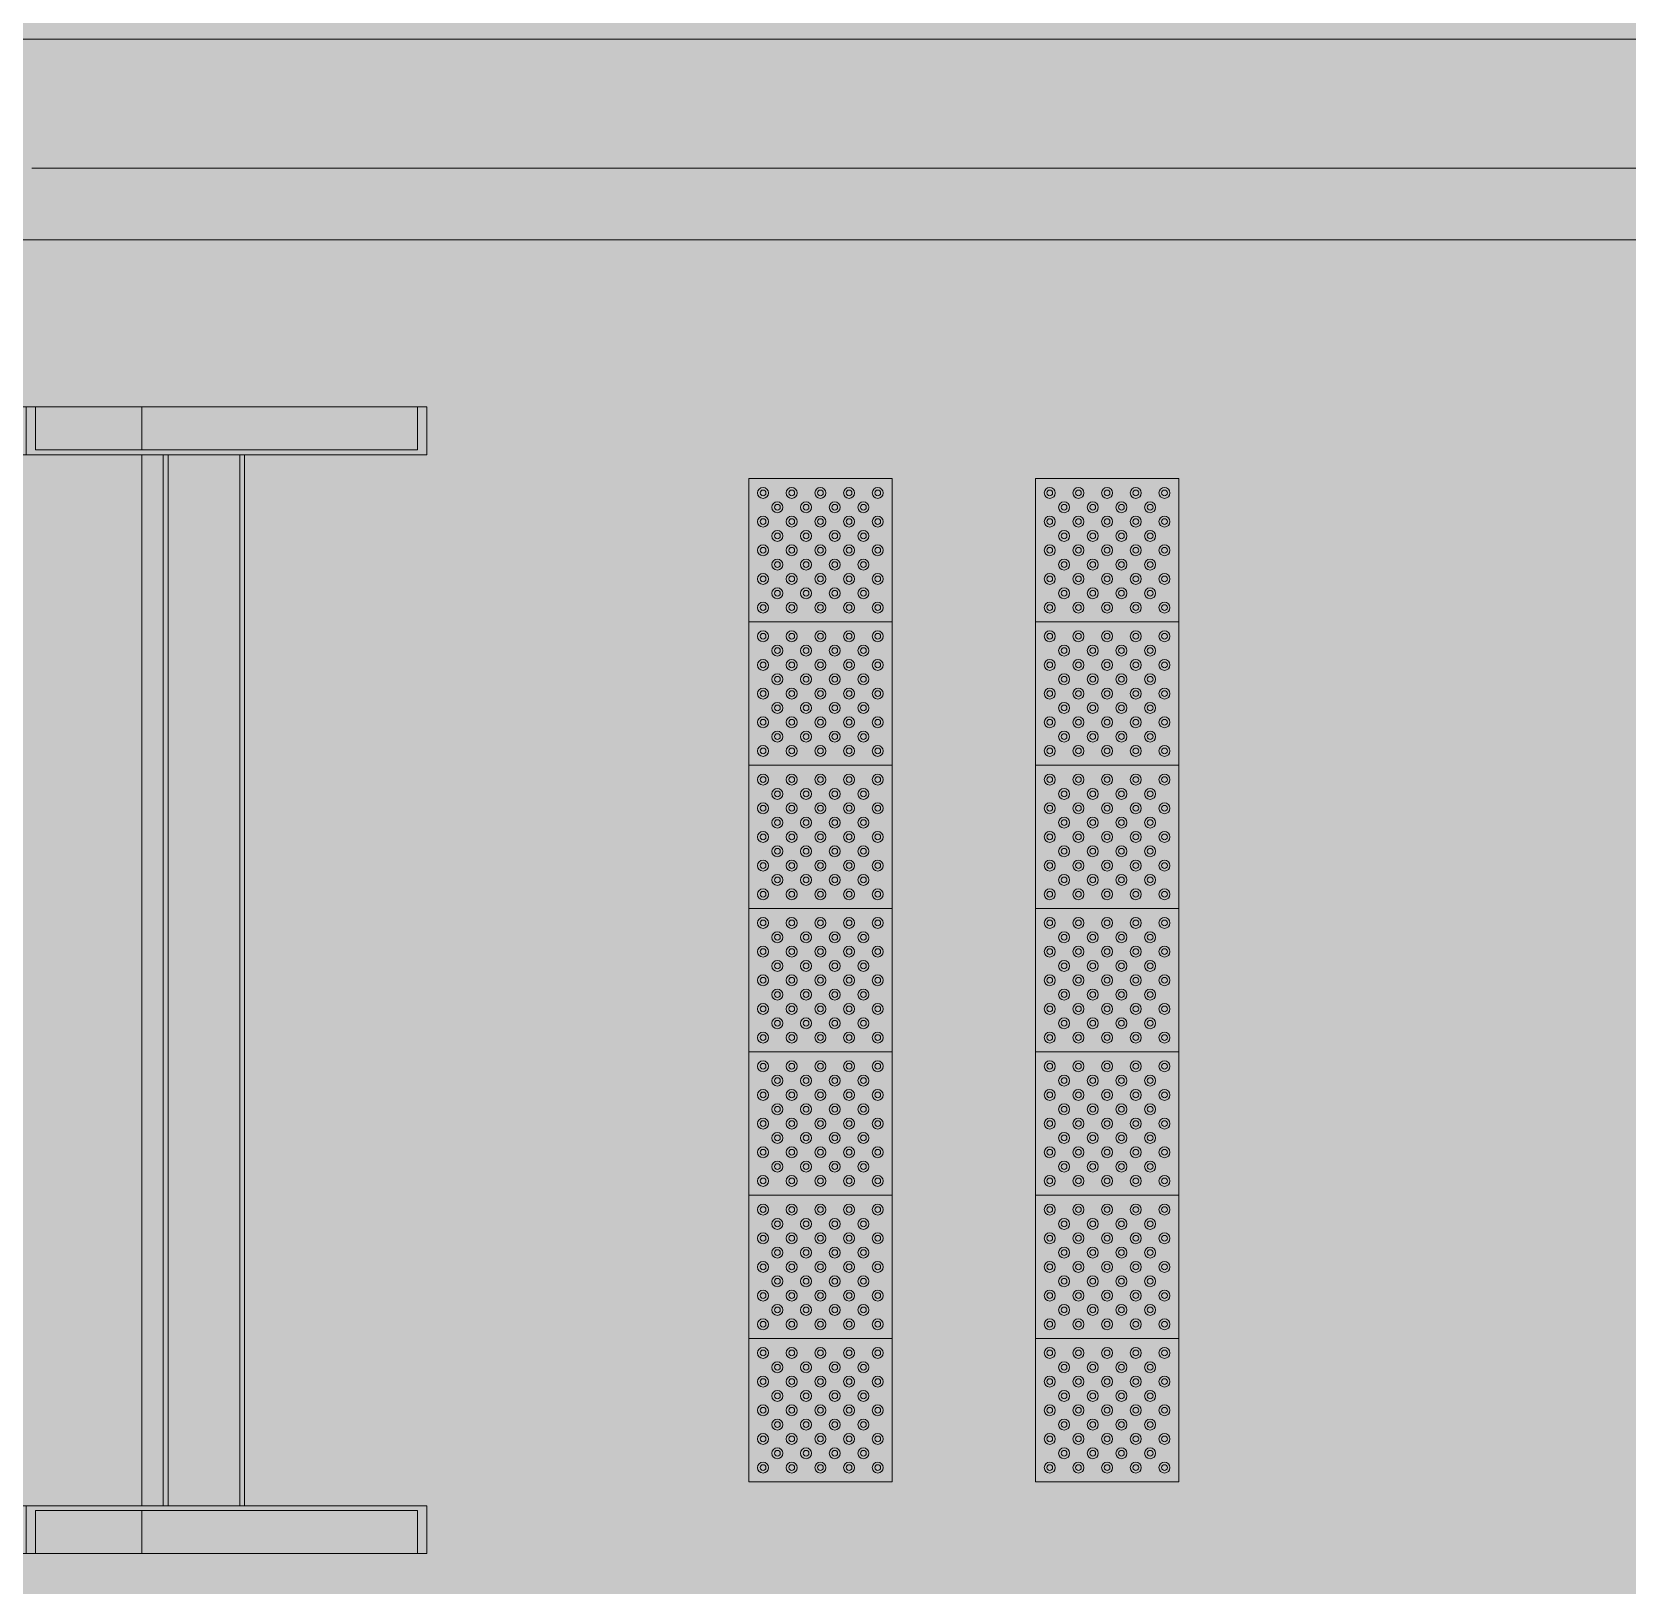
# Model space of a CAD drawing. Header units: millimetres. Extents: x 15878 to 679837, y -72324 to 391440.
# Drawn here: x 179482 to 182820, y 34341 to 37592 of the extents above; entities that cross this region are included whole.
import ezdxf

# ---------------------------------------------------------------- set-up
doc = ezdxf.new("R2010")
doc.units = ezdxf.units.MM
for name, color, linetype, lineweight in [('A-DETL-GENF', 92, 'Continuous', 5), ('A-FLOR', 192, 'Continuous', 5), ('A-FLOR-HRAL', 11, 'Continuous', 5), ('A-GENM', 13, 'Continuous', 5), ('A-WALL', 113, 'Continuous', 5)]:
    doc.layers.add(name, color=color, linetype=linetype, lineweight=lineweight)

# ---------------------------------------------------------------- blocks, each defined once
blk = doc.blocks.new('Railings 3 - Railings 1-12707300-G_F')
at = {"layer": 'A-FLOR-HRAL'}
for p, q in [((65277.1, 34507.5), (64099, 34507.5)), ((65277.1, 34407.5), (65277.1, 34507.5)), ((66115.6, 34507.5), (65277.1, 34507.5)), ((65296.6, 34497.5), (65296.6, 34407.5)), ((65296.6, 34497.5), (66096.1, 34497.5)), ((66096.1, 34407.5), (66096.1, 34497.5)), ((66115.6, 34507.5), (66115.6, 34407.5)), ((63752.5, 34407.5), (65277.1, 34407.5)), ((65277.1, 34407.5), (65296.6, 34407.5)), ((65296.6, 34407.5), (66096.1, 34407.5)), ((66096.1, 34407.5), (66115.6, 34407.5))]:
    blk.add_line(p, q, dxfattribs=at)
blk = doc.blocks.new('Railings 5 - Railings 1-12714259-G_F')
at = {"layer": 'A-FLOR-HRAL'}
for p, q in [((65277.1, 36807.5), (63752.5, 36807.5)), ((65277.1, 36707.5), (65277.1, 36807.5)), ((65296.6, 36807.5), (65277.1, 36807.5)), ((65296.6, 36807.5), (65296.6, 36717.5)), ((66096.1, 36807.5), (65296.6, 36807.5)), ((66096.1, 36717.5), (66096.1, 36807.5)), ((66115.6, 36807.5), (66096.1, 36807.5)), ((66115.6, 36807.5), (66115.6, 36707.5)), ((64099, 36707.5), (65277.1, 36707.5)), ((65277.1, 36707.5), (66115.6, 36707.5)), ((66096.1, 36717.5), (65296.6, 36717.5))]:
    blk.add_line(p, q, dxfattribs=at)
blk = doc.blocks.new('Floors 39 - Floors 30-14951030-G_F')
at = {"layer": 'A-FLOR', "color": 253}
for p, q in [((65519.3, 36717.5), (65519.3, 36807.5)), ((65519.3, 34507.5), (65519.3, 36707.5)), ((65574.3, 36707.5), (65564.3, 36707.5)), ((65574.3, 36707.5), (65564.3, 36707.5)), ((65564.3, 34507.5), (65564.3, 36707.5)), ((65564.3, 36707.5), (65564.3, 34507.5)), ((65574.3, 36707.5), (65574.3, 34507.5)), ((65574.3, 34507.5), (65574.3, 36707.5)), ((65734.3, 36707.5), (65724.3, 36707.5)), ((65734.3, 36707.5), (65724.3, 36707.5)), ((65724.3, 34507.5), (65724.3, 36707.5)), ((65724.3, 36707.5), (65724.3, 34507.5)), ((65734.3, 36707.5), (65734.3, 34507.5)), ((65734.3, 34507.5), (65734.3, 36707.5)), ((65519.3, 34407.5), (65519.3, 34497.5)), ((65564.3, 34507.5), (65574.3, 34507.5)), ((65564.3, 34507.5), (65574.3, 34507.5)), ((65724.3, 34507.5), (65734.3, 34507.5)), ((65724.3, 34507.5), (65734.3, 34507.5))]:
    blk.add_line(p, q, dxfattribs=at)
blk = doc.blocks.new('DLN_Tactile - Positional Tiles-3867764-G_F')
at = {"layer": 'A-GENM'}
for p, q in [((150, 150), (-150, 150)), ((-150, 150), (-150, -150)), ((150, -150), (150, 150)), ((-150, -150), (150, -150))]:
    blk.add_line(p, q, dxfattribs=at)
for centre, radius in [((-120, 120), 11.5), ((-120, 120), 6), ((-90, 90), 11.5), ((-60, 120), 11.5), ((-60, 120), 6), ((-30, 90), 11.5), ((0, 120), 11.5), ((0, 120), 6), ((30, 90), 11.5), ((60, 120), 11.5), ((60, 120), 6), ((90, 90), 11.5), ((120, 120), 11.5), ((120, 120), 6), ((-120, 60), 11.5), ((-90, 90), 6), ((-60, 60), 11.5), ((-30, 90), 6), ((0, 60), 11.5), ((30, 90), 6), ((60, 60), 11.5), ((90, 90), 6), ((120, 60), 11.5), ((-120, 60), 6), ((-90, 30), 11.5), ((-90, 30), 6), ((-60, 60), 6), ((-30, 30), 11.5), ((-30, 30), 6), ((0, 60), 6), ((30, 30), 11.5), ((30, 30), 6), ((60, 60), 6), ((90, 30), 11.5), ((90, 30), 6), ((120, 60), 6), ((-120, 0), 11.5), ((-120, 0), 6), ((-60, 0), 11.5), ((-60, 0), 6), ((0, 0), 11.5), ((0, 0), 6), ((60, 0), 11.5), ((60, 0), 6), ((120, 0), 11.5), ((120, 0), 6), ((-90, -30), 11.5), ((-90, -30), 6), ((-30, -30), 11.5), ((-30, -30), 6), ((30, -30), 11.5), ((30, -30), 6), ((90, -30), 11.5), ((90, -30), 6), ((-120, -60), 11.5), ((-120, -60), 6), ((-60, -60), 11.5), ((-60, -60), 6), ((0, -60), 11.5), ((0, -60), 6), ((60, -60), 11.5), ((60, -60), 6), ((120, -60), 11.5), ((120, -60), 6), ((-90, -90), 11.5), ((-90, -90), 6), ((-30, -90), 11.5), ((-30, -90), 6), ((30, -90), 11.5), ((30, -90), 6), ((90, -90), 11.5), ((90, -90), 6), ((-120, -120), 11.5), ((-120, -120), 6), ((-60, -120), 11.5), ((-60, -120), 6), ((0, -120), 11.5), ((0, -120), 6), ((60, -120), 11.5), ((60, -120), 6), ((120, -120), 11.5), ((120, -120), 6)]:
    blk.add_circle(centre, radius, dxfattribs=at)

msp = doc.modelspace()

# ---------------------------------------------------------------- hatches: boundary and pattern name
at = {"layer": 'A-DETL-GENF', "transparency": 33554585}
h = msp.add_hatch(color=253, dxfattribs=at)
h.paths.add_polyline_path([(193031.8, 30457.5), (193031.8, 31607.5), (195106.8, 31607.5), (195106.8, 34107.5), (202306.8, 34107.5), (202306.8, 35797.5), (205331.8, 35797.5), (205331.8, 52007.5), (202831.8, 52007.5), (202831.8, 51406.3), (202231.8, 51406.3), (202231.8, 48337.5), (196081.8, 48337.5), (196081.8, 52057.5), (193181.8, 52057.5), (193181.8, 49957.5), (189481.8, 49957.5), (189481.8, 52057.5), (177431.8, 52057.5), (177431.8, 45607.5), (166981.8, 45607.5), (166981.8, 31607.5), (190881.8, 31607.5), (190881.8, 30457.5)], flags=0)
h.paths.add_polyline_path([(178081.8, 39607.5), (177481.8, 39607.5), (177481.8, 40207.5), (178081.8, 40207.5)], flags=0)
h.paths.add_polyline_path([(199881.8, 39607.5), (199881.8, 40207.5), (200481.8, 40207.5), (200481.8, 39607.5), (199984.4, 39607.5)], flags=0)
h.paths.add_polyline_path([(189481.8, 39607.5), (189481.8, 40207.5), (190081.8, 40207.5), (190081.8, 39607.5)], flags=0)
h.paths.add_polyline_path([(178081.8, 51407.5), (177481.8, 51407.5), (177481.8, 52007.5), (178081.8, 52007.5), (178081.8, 51515.3)], flags=0)

# ---------------------------------------------------------------- linework, layer by layer
at = {"layer": 'A-FLOR', "color": 253}
msp.add_line((179481.8, 37307.5), (189481.8, 37307.5), dxfattribs=at)
at = {"layer": 'A-FLOR'}
for p, q in [((189481.8, 37157.5), (177331.8, 37157.5)), ((179711.8, 34507.5), (179711.8, 36707.5))]:
    msp.add_line(p, q, dxfattribs=at)
at = {"layer": 'A-WALL', "lineweight": 18}
msp.add_line((189465.6, 37577.5), (179251.8, 37577.5), dxfattribs=at)

# ---------------------------------------------------------------- block references
at = {"layer": 'A-FLOR', "color": 253}
msp.add_blockref('Floors 39 - Floors 30-14951030-G_F', (114192.5, 0), dxfattribs=at)
at = {"layer": 'A-FLOR-HRAL'}
for name in ['Railings 5 - Railings 1-12714259-G_F', 'Railings 3 - Railings 1-12707300-G_F']:
    msp.add_blockref(name, (114192.5, 0), dxfattribs=at)
at = {"layer": 'A-GENM'}
for p in [(181131.8, 36507.5), (181731.8, 36507.5), (181131.8, 36207.5), (181731.8, 36207.5), (181131.8, 35907.5), (181731.8, 35907.5), (181131.8, 35607.5), (181731.8, 35607.5), (181131.8, 35307.5), (181731.8, 35307.5), (181131.8, 35007.5), (181731.8, 35007.5), (181131.8, 34707.5), (181731.8, 34707.5)]:
    msp.add_blockref('DLN_Tactile - Positional Tiles-3867764-G_F', p, dxfattribs=at)

doc.saveas('drawing.dxf')
